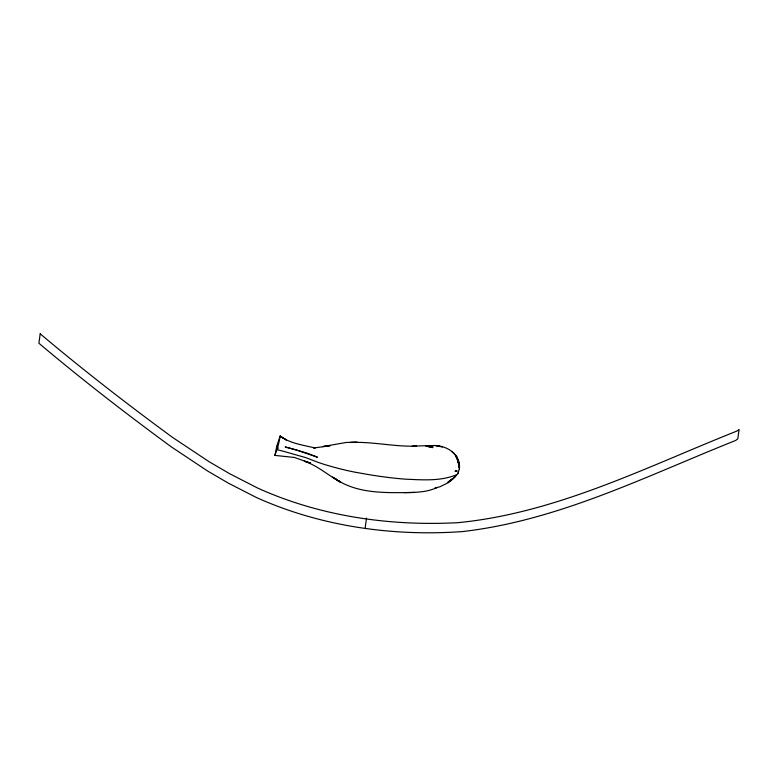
<?xml version="1.0" encoding="UTF-8"?>
<svg xmlns="http://www.w3.org/2000/svg" width="778" height="778" viewBox="0 0 778 778"><rect width="100%" height="100%" fill="white"/><g stroke="black" fill="none" stroke-linecap="round" stroke-linejoin="round"><path stroke-width="1.17" d="M280.119 436.059L286.314 439.959L280.119 436.059L276.764 446.251L274.926 455.402L294.347 457.445L310.49 463.105M459.331 468.881C461.335 452.096 442.303 442.896 428.046 446.164M458.067 473.325L459.516 468.22M274.926 455.402L278.291 445.22L280.226 436.225C290.661 443.693 303.148 445.026 315.158 448.04L313.699 448.011L330.096 445.726L322.714 446.572L346.395 442.439L357.19 442.312L350.333 442.449C372.604 441.466 394.329 446.912 416.629 446.115L413.915 446.164M455.237 476.749L448.741 482.438L439.881 486.795L434.912 488.078M435.408 487.855L437.1 487.436C426.918 492.523 415.112 492.357 403.986 492.639M412.194 446.144L425.002 445.736L432.938 447.603L427.754 446.494M409.16 492.552C384.313 492.814 357.258 493.563 335.814 479.131L341.036 482.525C328.647 475.679 317.774 465.721 304.344 461.247L310.529 463.085M409.247 492.552L414.567 492.445M425.829 445.969L433.045 446.134L430.497 446.173M366.535 518.07L365.222 527.494M440.037 446.484L435.476 445.483L442.342 447.019M332.498 477.06L339.305 481.368L334.161 478.091M452.106 451.911L454.401 453.914M455.023 454.751L457.659 459.36M456.083 456.764L458.417 462.064M457.717 459.827L456.375 456.083L458.427 462.171M277.376 449.49A32.063 5.757 15.8 0 1 277.026 449.665A93.905 16.873 15.8 0 1 283.912 451.415L306.036 457.717L316.199 461.655A35.487 6.38 15.8 0 0 326.138 464.972A56.95 10.231 15.8 0 0 354.69 472.12L367.848 474.463A167.007 30.002 15.8 0 0 383.116 476.778L387.95 477.41A167.007 30.002 15.8 0 0 405.853 479.19C422.59 479.89 440.27 481.349 456.141 474.911A61.044 10.97 15.8 0 0 458.252 472.664L458.203 471.935A61.044 10.97 15.8 0 0 457.931 471.147M276.764 446.251A32.063 5.757 15.8 0 1 278.116 448.575M40.203 333.82L38.9 343.244C81.505 379.187 126.386 413.974 171.578 447.049L207.522 470.953L228.226 483.07L256.244 497.434C320.4 526.395 392.734 536.587 462.686 531.559C559.071 520.404 646.654 475.883 735.687 440.445L737.797 438.821L739.1 429.398L736.99 431.022C646.139 467.101 556.649 513.033 457.979 522.67C389.953 526.307 319.865 516.291 257.557 488.01L229.529 473.646L208.825 461.529L172.881 437.635C127.699 404.55 82.818 369.764 40.203 333.82M456.657 475.037L450.647 480.814L456.657 475.037M453.525 478.091L448.109 482.107L453.525 478.091M456.307 470.836L455.042 471.371L456.832 470.661L456.307 470.836M296.7 450.112L285.166 446.961A93.905 16.873 15.8 0 1 305.88 452.815A11.894 2.14 15.8 0 1 311.151 454.712A35.487 6.38 15.8 0 0 317.453 457.201L296.7 450.112M458.787 464.233L458.077 462.015L459.497 467.967L458.164 459.769L459.497 467.967L458.787 464.233"/></g></svg>
